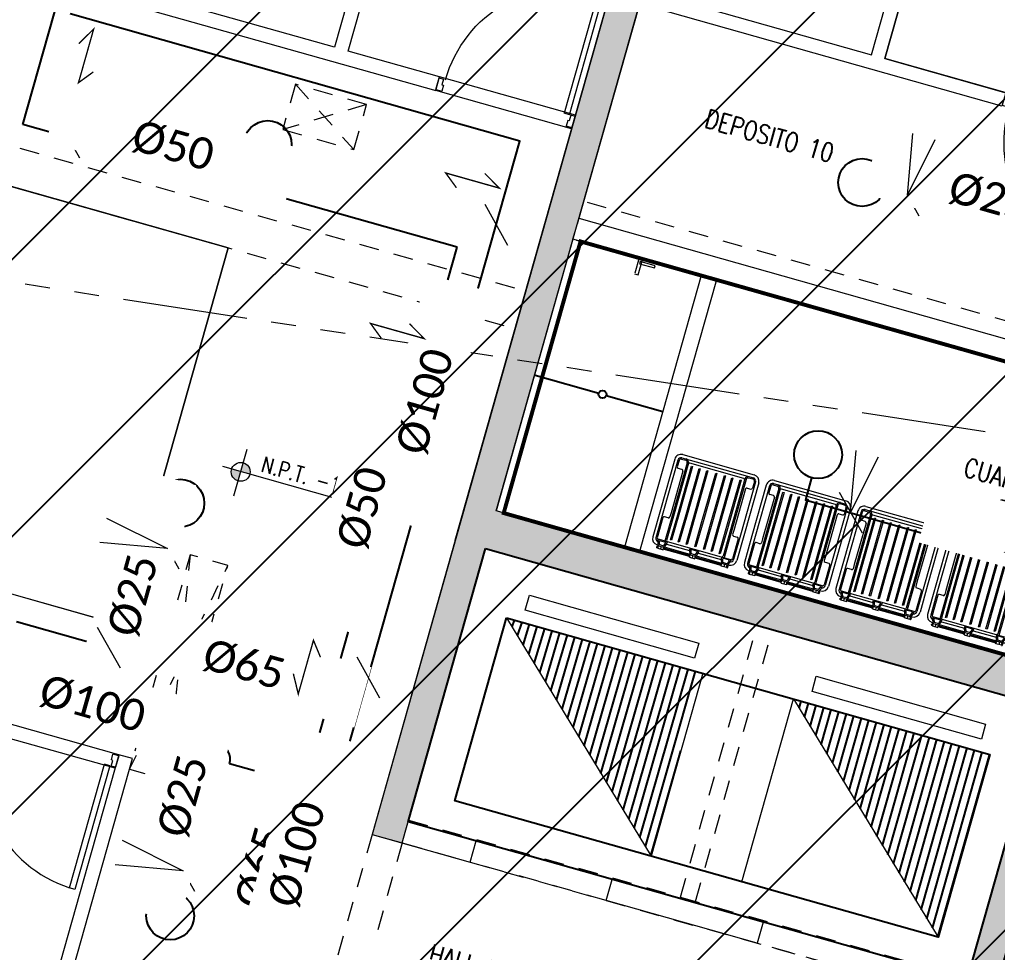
# Model space of a CAD drawing. Header units: inches. Extents: x 0 to 766, y -245 to 236.
# Drawn here: x 117.52 to 123.75, y -200.65 to -194.7 of the extents above; entities that cross this region are included whole.
import ezdxf
from ezdxf.enums import TextEntityAlignment as Align

# ---------------------------------------------------------------- set-up
doc = ezdxf.new("R2010")
doc.units = ezdxf.units.IN
doc.header["$MEASUREMENT"] = 0
for name, pattern in [('CONTINUA', [0]), ('HIDDEN2', [0.1875, 0.125, -0.0625]), ('PHANTOM2', [31.749999999999986, 15.875, -3.174999999999998, 3.174999999999998, -3.174999999999998, 3.174999999999998, -3.174999999999998])]:
    doc.linetypes.add(name, pattern=pattern)
for name, color, linetype, lineweight in [('00 SOS 911 - ACCES. ACI', 125, 'Continuous', 9), ('000 SOS 911 - ACCESORIOS ACI', 3, 'Continuous', 20), ('000 SOS 911 ROCIADORES', 5, 'Continuous', 25), ('000 SOS 911 SOPORTES ACI', 3, 'Continuous', 25), ('000 SOS 911 TEXTOS', 4, 'Continuous', 0), ('000 SOS 911 TUBERIA ACI', 1, 'Continuous', 25), ('A-PISOS', 251, 'Continuous', 5), ('A-PLACAS', 251, 'Continuous', 9), ('A-VIGAS', 251, 'HIDDEN2', 9), ('CIRCULACION PEATONAL', 251, 'Continuous', 5), ('DOBLE MURO 0.09', 251, 'Continuous', 5), ('HATCH', 251, 'Continuous', 9), ('LINEA', 251, 'Continuous', 9), ('MURO-BAJO', 251, 'Continuous', 9), ('MUROS', 251, 'Continuous', 9), ('NIVELES-NPT', 251, 'Continuous', 9), ('PROYECCIONES', 251, 'HIDDEN2', 9), ('PUERTAS', 251, 'Continuous', 9), ('Tabique 0.09', 251, 'Continuous', 5), ('TEXTO-AMBIENTE', 251, 'Continuous', 9), ('VEREDAS', 251, 'Continuous', 9)]:
    doc.layers.add(name, color=color, linetype=linetype, lineweight=lineweight)
doc.layers.add('relleno', color=7, linetype='Continuous')
doc.styles.add('P&R', font='calibril.ttf')
doc.styles.add('ROMANS', font='romans.shx', dxfattribs={"width": 0.8})

# ---------------------------------------------------------------- blocks, each defined once
blk = doc.blocks.new('ESTR_PISO-SS')
at = {"layer": 'HATCH'}
h = blk.add_hatch(color=251, dxfattribs=at)
h.dxf.hatch_style = 1
h.paths.add_polyline_path([(8.477717519485822, 18.60000034315223), (5.027717519485833, 18.60000034315223), (5.027717522279801, 17.15000034286012), (5.277717517064417, 17.15000034274371), (5.277717517064417, 18.35000034315223), (8.477717519485822, 18.35000034315223)])
h.paths.add_polyline_path([(4.027684768407624, 23.91999998807427), (8.477717520418054, 23.92000033332033), (8.477717520418054, 24.17000033344848), (5.277717517065327, 24.17000033332033), (5.2777175161456, 25.35000034018589), (5.027717520429775, 25.35000034006947), (5.027717520420111, 24.17000033332033), (4.027690514745075, 24.1700003406645)])
h.paths.add_polyline_path([(12.47771755633991, 20.57000033312488), (12.47771754356833, 22.52000033311748), (16.17771754356747, 22.52000033282934), (16.17771754354462, 20.57000033286411), (16.3777175435342, 20.57000033286118), (16.37771720862412, 22.51999948985289), (16.87771754489731, 22.51999948985286), (16.87771754489739, 22.77000033311751), (12.47771757546749, 22.77000033282576), (12.47771757546749, 29.3700003516239), (12.27771754271063, 29.3700003516239), (12.27771754353685, 20.57000033312488)])
h.paths.add_polyline_path([(15.77771756060181, 24.57000033306417), (19.07771753148933, 24.57000033306417), (19.07771753148933, 24.82000033501996), (15.77771756060181, 24.82000033501996)])
h.paths.add_polyline_path([(-2.28280811961028, 28.4768244237342), (-2.881997571310734, 28.44564749361516), (-2.869007183760942, 28.19598522207355), (-2.269817732060602, 28.22716215219259)])
h.paths.add_polyline_path([(-2.023000368614191, 23.48357899290244), (-2.622189820314645, 23.45240206278339), (-2.609199432764854, 23.20273979124178), (-2.010009981064513, 23.23391672136083)])
h.paths.add_polyline_path([(-2.542615870604266, 33.47006985456608), (-3.14180532230472, 33.43889292444703), (-3.128814934754928, 33.18923065290542), (-2.529625483054588, 33.22040758302447)])
h.paths.add_polyline_path([(4.027717527562544, 33.97000032596128), (9.127717525554033, 33.97000032596475), (9.127717525554033, 33.72000033401201), (5.377717527562538, 33.72000032596128), (5.377717505163673, 33.32000032878557), (5.127717527562538, 33.32000032596127), (5.127717527562538, 33.72000032596128), (4.027717527562544, 33.72000032596128)])
h.paths.add_polyline_path([(4.027717509733748, 29.26999984266803), (5.027717509733719, 29.26999984266803), (5.027717505163679, 29.8700003400541), (5.377717505163645, 29.8700003400541), (5.377717510173539, 29.27000033368012), (8.477717505163668, 29.27000033368012), (8.477717505163668, 29.02000033362651), (4.027717511637917, 29.02000030752987)])
h.paths.add_polyline_path([(5.67771752310037, 44.02000033611699), (6.527717525212921, 44.02000033607686), (6.527717525204565, 43.7200003360129), (5.677717519690333, 43.72000033603541)])
h.paths.add_polyline_path([(6.027714885760304, 41.32000033617845), (6.02771752339811, 40.27000033656552), (5.677717524888322, 40.2700003364782), (5.677717526604653, 41.32000033619164)])
h.paths.add_polyline_path([(3.177714885760309, 41.07000033620994), (3.177717523398115, 41.67000033582286), (2.927717524888322, 41.67000033591017), (2.927717526604653, 41.07000033619676)])
h.paths.add_polyline_path([(-3.18848496433705, 41.07177875305993), (-3.787674416037504, 41.04060182294089), (-3.774684028487712, 40.79093955139928), (-3.175494576787372, 40.82211648151832)])
h.paths.add_polyline_path([(17.72771753237831, 41.32000033364062), (17.7277175353544, 40.27000033995225), (17.3777175368445, 40.27000034003956), (17.37771753962102, 41.3200003336562)])
h.paths.add_polyline_path([(24.62771753237831, 44.79500033364064), (24.62771753535441, 44.19500033995226), (24.3777175368445, 44.19500034003957), (24.37771753962102, 44.79500033365622)])
h.paths.add_polyline_path([(24.62771753237831, 40.87000033364063), (24.62771753535441, 40.27000033995225), (24.3777175368445, 40.27000034003956), (24.37771753962102, 40.87000033365621)])
h.paths.add_polyline_path([(14.27771755520001, 33.72000033380073), (18.2777175467991, 33.72000033380073), (18.2777175467991, 33.97000032543838), (14.27771755520001, 33.97000032543838)])
h.paths.add_polyline_path([(15.77771755599994, 29.37000034418764), (19.07771754414847, 29.37000034418764), (19.07771754414847, 29.12000033543904), (15.77771755599994, 29.12000033543904)])
h.paths.add_polyline_path([(23.17771755520002, 28.59500033380073), (23.7777175467991, 28.59500033380073), (23.7777175467991, 28.84500032543838), (23.17771755520002, 28.84500032543838)])
h.paths.add_polyline_path([(23.17771755520002, 33.72000033380073), (23.7777175467991, 33.72000033380073), (23.7777175467991, 33.97000032543838), (23.17771755520002, 33.97000032543838)])
h.paths.add_polyline_path([(30.57768148341282, 28.72499156690523), (31.17768147501189, 28.72499156690523), (31.17768147501189, 28.97499155854288), (30.57768148341282, 28.97499155854288)])
h.paths.add_polyline_path([(36.62767423128022, 29.64999039973898), (36.62767423128042, 28.72499039973897), (36.87767422291807, 28.72499039973897), (36.87767422291788, 29.64999039973898)])
h.paths.add_polyline_path([(41.75267423128042, 29.99999039133806), (41.75267423128042, 29.39999039973898), (42.00267422291807, 29.39999039973898), (42.00267422291807, 29.99999039133806)])
h.paths.add_polyline_path([(46.87768228372141, 23.0999959105155), (46.87768228372141, 22.49999591891643), (47.12768227535906, 22.49999591891643), (47.12768227535906, 23.0999959105155)])
h.paths.add_polyline_path([(41.75267423128034, 22.7499915654177), (41.75267423128034, 22.14999157381862), (42.00267422291799, 22.14999157381862), (42.00267422291799, 22.7499915654177)])
h.paths.add_polyline_path([(28.07769881798987, 15.68999908012105), (27.82769896964618, 15.68999908012105), (27.82769883626321, 16.39999907742617), (28.07768013941813, 16.3999990776374)])
h.paths.add_polyline_path([(23.17771755520002, 20.57000033380072), (23.7777175467991, 20.57000033380072), (23.7777175467991, 20.82000032543837), (23.17771755520002, 20.82000032543837)])
h.paths.add_polyline_path([(23.17771755520002, 23.47000033380073), (23.7777175467991, 23.47000033380073), (23.7777175467991, 23.72000032543838), (23.17771755520002, 23.72000032543838)])
h.paths.add_polyline_path([(30.57768157509057, 20.14998893701011), (31.17768156668964, 20.14998893701011), (31.17768156668964, 20.39998892864776), (30.57768157509057, 20.39998892864776)])
h.paths.add_polyline_path([(36.62767423128034, 22.7499915654177), (36.62767423128034, 22.14999157381862), (36.87767422291799, 22.14999157381862), (36.87767422291799, 22.7499915654177)])
h.paths.add_polyline_path([(30.57768148341282, 25.19999156690523), (31.17768147501189, 25.19999156690523), (31.17768147501189, 25.44999155854288), (30.57768148341282, 25.44999155854288)])
h.paths.add_polyline_path([(18.97771755520003, 20.57000033380072), (19.57771754679911, 20.57000033380072), (19.57771754679911, 20.82000032543837), (18.97771755520003, 20.82000032543837)])
h.paths.add_polyline_path([(16.4277175440171, 12.8700003341375), (12.2777138658428, 12.8700003341375), (12.2777138658428, 13.12000033413747), (16.17771754221522, 13.12000033413747), (16.17771754221675, 18.52000033271415), (12.4777175434692, 18.52000033271415), (12.47771410775576, 15.11999983881464), (12.27771391624134, 15.12000008076643), (12.2777175435078, 18.77000033312487), (16.4277175440171, 18.77000032534173)])
h.paths.add_polyline_path([(5.027720783116251, 13.45000094061891), (8.47771751247393, 13.45009844847183), (8.477717518006642, 13.20000002453418), (5.027720783116308, 13.20000032995318)])
h.paths.add_polyline_path([(6.202717519602089, 46.51998253264085), (6.202717519602089, 46.76998253264085), (17.72771751960209, 46.76998253264085), (17.72771751960209, 46.51998253264085)])
h.paths.add_polyline_path([(11.55271752852153, 40.27000033347559), (11.80271752938276, 40.27000033347559), (11.80271752938276, 46.51498253264086), (11.55271752852153, 46.51498253264086)])
at = {"layer": 'A-PLACAS', "elevation": -3.949012905e-07}
blk.add_lwpolyline([(12.47771755633991, 20.57000033312488), (12.47771754356833, 22.52000033311748), (16.17771754356747, 22.52000033282934), (16.17771754354462, 20.57000033286411), (16.3777175435342, 20.57000033286118), (16.37771720862412, 22.51999948985289), (16.87771754489731, 22.51999948985286), (16.87771754489739, 22.77000033311751), (12.47771757546749, 22.77000033282576), (12.47771757546749, 29.3700003516239), (12.27771754271063, 29.3700003516239), (12.27771754353685, 20.57000033312488)], close=True, dxfattribs=at)
at = {"layer": 'A-VIGAS'}
for p, q in [((15.77771756060181, 24.82000033501996, -3.949012905e-07), (12.47771757546749, 24.82000033501996, -3.949012905e-07)), ((15.77771756060181, 24.57000033501996, -3.949012905e-07), (12.47771757546749, 24.57000033501996, -3.949012905e-07)), ((8.47771751541066, 24.17000033480124, 8.614132899999958e-09), (12.27772275967257, 24.17000390585804, 8.675981499999977e-09)), ((8.47771751541066, 23.92000033480124, 8.614132899999958e-09), (12.27772275967257, 23.92000390585804, 8.675981499999977e-09)), ((12.47771755635054, 20.72000033312489, -3.949012905e-07), (16.17771754355519, 20.72000033286412, -3.949012905e-07)), ((12.27771754353685, 20.57000033312488, -3.949012905e-07), (12.27771754401962, 18.77000032560542, -3.949012905e-07)), ((12.47771754353684, 20.57000033319196, -3.949012905e-07), (12.47771754401961, 18.7700003256725, -3.949012905e-07)), ((12.47771755633991, 20.57000033312488, -3.949012905e-07), (16.17771754354462, 20.57000033286411, -3.949012905e-07))]:
    blk.add_line(p, q, dxfattribs=at)
blk = doc.blocks.new('A$C25DC232D')
h = blk.add_hatch()
h.set_pattern_fill('_U', color=256, scale=0.05, angle=450.000000097007, style=0, pattern_type=0)
h.set_pattern_definition([(180.000000026724, (-227621.9710140753, -8189951.938656246), (2.33214e-11, -0.05), [])])
edge = h.paths.add_edge_path()
edge.add_line((1.212414991518015, 1.299999854527413), (4.573463229462504e-06, 3.557652235031128e-06))
edge.add_line((4.5719498303e-06, 3.557652235e-06), (1.212411018525016, -1.462176442000002e-07))
edge.add_line((1.212411020038416, -1.452863216e-07), (1.212414991518015, 1.299999855458735))
at = {"layer": 'LINEA'}
blk.add_line((1.212414991518015, 1.299999854527413, -0.0348527748477234), (4.574743798e-06, 3.5585835576e-06, -0.0348527748477234), dxfattribs=at)
at = {"layer": 'LINEA', "elevation": -0.0348527748477234}
for points in [[(4.574743798e-06, 3.5585835576e-06), (8.5462233983e-06, 1.300003553740679), (1.212414991518015, 1.299999854527413), (1.212411015381802, -1.471489668e-07)], [(1.290430109918816, 0.0780774522572756), (1.290433529269647, 1.199613741599022), (1.390743420895887, 1.19961343333125), (1.390739995957119, 0.0780771495774388)]]:
    blk.add_lwpolyline(points, close=True, dxfattribs=at)
blk = doc.blocks.new('A$C52C31F00')
at = {"linetype": 'ByBlock'}
for p, q in [((-0.2783749997629457, 0.5758872418625745), (-0.2783750000057807, 0.2401135828233691)), ((-0.257568621068458, 0.5758872418625745), (-0.2575686212712753, 0.2401135828233691)), ((-0.2492460696071248, 0.5758872418625745), (-0.2492460696071248, 0.5323861817848865)), ((-0.2367622423739704, 0.6174999999998363), (0.2367622420097177, 0.6174999999998363)), ((-0.2367622423739704, 0.5966936213059171), (0.2367622420097177, 0.5966936213059171)), ((-0.2367622423739704, 0.5883710691153965), (-0.2079761916902498, 0.5883710691153965)), ((-0.1954923644975679, 0.5758872418625745), (-0.1954923646599127, 0.2401135828233691)), ((-0.1871698129957622, 0.5758872418625745), (-0.187169813239052, 0.2401135828233691)), ((0.1788472611292491, 0.5767655016633741), (-0.1788472615339742, 0.5767655016633741)), ((-0.1637062581794453, 0.2401135828233691), (-0.1637062579770827, 0.5611520253356161)), ((-0.1637062579770827, 0.5611520253356161), (-0.1569485415957388, 0.5611520253356161)), ((-0.1569485415957388, 0.5611520253356161), (-0.1569485417981014, 0.2401135828233691)), ((-0.112561056379036, 0.5611520253356161), (-0.1058033399972373, 0.5611520253356161)), ((-0.1125610565813986, 0.2401135828233691), (-0.112561056379036, 0.5611520253356161)), ((-0.1058033399972373, 0.5611520253356161), (-0.1058033401591274, 0.2401135828233691)), ((-0.0609187578752426, 0.5611520253356161), (-0.0541610414534262, 0.5611520253356161)), ((-0.0609187580780599, 0.2401135828233691), (-0.0609187578752426, 0.5611520253356161)), ((-0.0541610414534262, 0.5611520253356161), (-0.0541610416557887, 0.2401135828233691)), ((-0.0026230161461172, 0.2401135828233691), (-0.0026230159432998, 0.5611520253356161)), ((-0.0026230159432998, 0.5611520253356161), (0.0041347004380441, 0.5611520253356161)), ((0.0041347004380441, 0.5611520253356161), (0.004134700276154001, 0.2401135828233691)), ((0.0546764608184276, 0.5611520253356161), (0.061434177240244, 0.5611520253356161)), ((0.0546764606156103, 0.2401135828233691), (0.0546764608184276, 0.5611520253356161)), ((0.061434177240244, 0.5611520253356161), (0.0614341770378815, 0.2401135828233691)), ((0.1050623357937184, 0.5611520253356161), (0.1118200522155348, 0.5611520253356161)), ((0.1050623355909011, 0.2401135828233691), (0.1050623357937184, 0.5611520253356161)), ((0.1118200522155348, 0.5611520253356161), (0.1118200520131722, 0.2401135828233691)), ((0.1584602256043581, 0.2401135828233691), (0.1584602258067207, 0.5611520253356161)), ((0.1584602258067207, 0.5611520253356161), (0.1652179429579519, 0.5611520253356161)), ((0.1652179429579519, 0.5611520253356161), (0.1652179427551346, 0.2401135828233691)), ((0.1871698133609243, 0.5758872418625745), (0.1871698131176345, 0.2401135828233691)), ((0.19549236486273, 0.5758872418625745), (0.1954923646194402, 0.2401135828233691)), ((0.2367622420097177, 0.5883710691153965), (0.2079761920549572, 0.5883710691153965)), ((0.2492460692424174, 0.5758872418625745), (0.2492460692424174, 0.5323861817848865)), ((0.2575686214336201, 0.5758872418625745), (0.2575686212308028, 0.2401135828233691)), ((0.278375000127653, 0.5758872418625745), (0.2783749998443454, 0.2401135828233691)), ((-0.2159558629505227, 0.524063630283024), (-0.2409235181453369, 0.524063630283024)), ((-0.2076333114887348, 0.5157410788013977), (-0.2076333117724971, 0.2401135828233691)), ((0.2076333118538969, 0.5157410788013977), (0.207633311529662, 0.2401135828233691)), ((0.2159558633156848, 0.524063630283024), (0.2409235177406117, 0.524063630283024)), ((-0.2783750000057807, 0.2401135828233691), (-0.2783750001271983, 0.0613664205565669)), ((-0.2575686212712753, 0.2401135828233691), (-0.2575686214331654, 0.0613664205565669)), ((-0.2492460699713774, 0.1964736732250571), (-0.2492460699713774, 0.0634660571134873)), ((-0.2159558633152301, 0.2047962247066835), (-0.2409235185095895, 0.2047962247066835)), ((-0.2076333118129696, 0.2401135828233691), (-0.2076333118534421, 0.2131187761477804)), ((-0.1954923647003852, 0.2401135828233691), (-0.1954923648622753, 0.05514350563186099)), ((-0.187169813239052, 0.2401135828233691), (-0.1871698134009421, 0.0634660571134873)), ((-0.1637062583417901, 0.0739793930193287), (-0.1637062581794453, 0.2401135828233691)), ((-0.1569485417981014, 0.2401135828233691), (-0.1569485420009187, 0.0739793930193287)), ((-0.1125610567432886, 0.0739793930193287), (-0.1125610565813986, 0.2401135828233691)), ((-0.1058033401995999, 0.2401135828233691), (-0.1058033403619447, 0.0739793930193287)), ((-0.06091875823995, 0.0739793930193287), (-0.0609187580780599, 0.2401135828233691)), ((-0.0541610416962612, 0.2401135828233691), (-0.0541610418586061, 0.0739793930193287)), ((-0.0026230163080072, 0.0739793930193287), (-0.0026230161056446, 0.2401135828233691)), ((0.0041347002356815, 0.2401135828233691), (0.0041347000733367, 0.0739793930193287)), ((0.0546764604537202, 0.0739793930193287), (0.0546764606156103, 0.2401135828233691)), ((0.06143417699740901, 0.2401135828233691), (0.0614341768350641, 0.0739793930193287)), ((0.105062335429011, 0.0739793930193287), (0.1050623355909011, 0.2401135828233691)), ((0.1118200519726997, 0.2401135828233691), (0.1118200518103549, 0.0739793930193287)), ((0.1584602254420133, 0.0739793930193287), (0.1584602256043581, 0.2401135828233691)), ((0.1652179427551346, 0.2401135828233691), (0.1652179425932445, 0.0739793930193287)), ((0.1871698131176345, 0.2401135828233691), (0.1871698129962169, 0.0634660571134873)), ((0.1954923646599127, 0.2401135828233691), (0.1954923644980226, 0.05514350563186099)), ((0.207633311529662, 0.2401135828233691), (0.2076333114891895, 0.2131187761477804)), ((0.2159558629509775, 0.2047962247066835), (0.2409235173759043, 0.2047962247066835)), ((0.2492460688376923, 0.1964736732250571), (0.2492460688376923, 0.0634660571134873)), ((0.2575686212308028, 0.2401135828233691), (0.2575686210689128, 0.0613664205565669)), ((0.2783749998848179, 0.2401135828233691), (0.2783749997629457, 0.0613664205565669)), ((-0.1569485420009187, 0.0739793930193287), (-0.1637062583417901, 0.0739793930193287)), ((-0.1058033403619447, 0.0739793930193287), (-0.1125610567432886, 0.0739793930193287)), ((-0.0541610418586061, 0.0739793930193287), (-0.06091875823995, 0.0739793930193287)), ((0.0041347000733367, 0.0739793930193287), (-0.0026230163080072, 0.0739793930193287)), ((0.0614341768350641, 0.0739793930193287), (0.0546764604537202, 0.0739793930193287)), ((0.1118200518103549, 0.0739793930193287), (0.105062335429011, 0.0739793930193287)), ((0.1652179425932445, 0.0739793930193287), (0.1584602254420133, 0.0739793930193287)), ((0.2409235173759043, 0.05514350563186099), (-0.2409235185095895, 0.05514350563186099)), ((-0.2367622427791503, 0.019753662439598), (-0.2304041850798058, 0.019753662439598)), ((-0.2352072345897795, 0.0040540809131358), (-0.2352072345897795, 0.0107520321129755)), ((-0.2352072345897795, 0.0107520321129755), (-0.2331097232308821, 0.0107520321129755)), ((-0.2352072345897795, 0.0040540809131358), (-0.2331097232308821, 0.0040540809131358)), ((-0.2331097232308821, 4.93917652875e-05), (-0.2331097232308821, 0.0147567220101905)), ((-0.2331097232308821, 0.0147567220101905), (-0.2294162293410409, 0.0147567220101905)), ((-0.2294162293410409, 4.93917652875e-05), (-0.2331097232308821, 4.93917652875e-05)), ((-0.2322199413233648, 0.0507763447841967), (-0.1880202620232012, 0.0507763447841967)), ((-0.2294162293410409, 0.0147567220101905), (-0.2294162293410409, 4.93917652875e-05)), ((-0.2294162293410409, 0.0107520321129755), (-0.2281078844252988, 0.0107520321129755)), ((-0.2294162293410409, 0.0040540809131358), (-0.2281078844252988, 0.0040540809131358)), ((-0.2281078844252988, 0), (-0.2281078844252988, 0.0163411395755588)), ((-0.2281078844252988, 0.0163411395755588), (-0.1921323189208124, 0.0163411395755588)), ((-0.2281078844252988, 0), (-0.1921323189208124, 0)), ((-0.2236575615725087, 0.0246636910571851), (-0.1965826418136203, 0.0246636910571851)), ((-0.210345703015264, 0.0163411395755588), (-0.210345703015264, 0)), ((-0.1921323189208124, 0), (-0.1921323189208124, 0.0163411395755588)), ((-0.0179877823670722, 0.0107520321129755), (-0.1921323189208124, 0.0107520321129755)), ((-0.0179877823670722, 0.0040540809131358), (-0.1921323189208124, 0.0040540809131358)), ((-0.1898360182663055, 0.019753662439598), (-0.0202840837914664, 0.019753662439598)), ((-0.181199592268058, 0.0405600411132241), (-0.0289205097897138, 0.0405600411132241)), ((-0.0266421407618509, 0.019753662439598), (-0.0202840837914664, 0.019753662439598)), ((-0.0220998400754979, 0.0507763447841967), (0.0220998399945529, 0.0507763447841967)), ((-0.0179877823670722, 0), (-0.0179877823670722, 0.0163411395755588)), ((-0.0179877823670722, 0.0163411395755588), (0.017987782367527, 0.0163411395755588)), ((-0.0179877823670722, 0), (0.017987782367527, 0)), ((-0.0135374603246419, 0.0246636910571851), (0.0135374595151916, 0.0246636910571851)), ((0.0001560163595968, 0.0163411395755588), (0.0001560163595968, 0)), ((0.017987782367527, 0), (0.017987782367527, 0.0163411395755588)), ((0.1921323185565598, 0.0107520321129755), (0.017987782367527, 0.0107520321129755)), ((0.1921323185565598, 0.0040540809131358), (0.017987782367527, 0.0040540809131358)), ((0.0202840837509939, 0.019753662439598), (0.1898360179020528, 0.019753662439598)), ((0.0289205090202813, 0.0405600411132241), (0.1811995919038054, 0.0405600411132241)), ((0.2322199409591121, 0.0507763447841967), (0.1880202616589486, 0.0507763447841967)), ((0.2281078840605915, 0.0163411395755588), (0.1921323185565598, 0.0163411395755588)), ((0.1921323185565598, 0), (0.1921323185565598, 0.0163411395755588)), ((0.2281078840605915, 0), (0.1921323185565598, 0)), ((0.2236575612082561, 0.0246636910571851), (0.1965826414088951, 0.0246636910571851)), ((0.2103457018815789, 0.0163411395755588), (0.2103457018815789, 0)), ((0.2281078840605915, 0), (0.2281078840605915, 0.0163411395755588)), ((0.2294162289767883, 0.0107520321129755), (0.2281078840605915, 0.0107520321129755)), ((0.2294162289767883, 0.0040540809131358), (0.2281078840605915, 0.0040540809131358)), ((0.2294162289767883, 0.0147567220101905), (0.2294162289767883, 4.93917652875e-05)), ((0.2331097228666294, 0.0147567220101905), (0.2294162289767883, 0.0147567220101905)), ((0.2294162289767883, 4.93917652875e-05), (0.2331097228666294, 4.93917652875e-05)), ((0.2304041846750806, 0.019753662439598), (0.2367622416450104, 0.019753662439598)), ((0.2367622416450104, 0.019753662439598), (0.2304041846750806, 0.019753662439598)), ((0.2331097228666294, 4.93917652875e-05), (0.2331097228666294, 0.0147567220101905)), ((0.2352072342255269, 0.0107520321129755), (0.2331097228666294, 0.0107520321129755)), ((0.2352072342255269, 0.0040540809131358), (0.2331097228666294, 0.0040540809131358)), ((0.2352072342255269, 0.0040540809131358), (0.2352072342255269, 0.0107520321129755))]:
    blk.add_line(p, q, dxfattribs=at)
for centre, radius, start, end in [((-0.2367622424144429, 0.5758872418828676), 0.0416127576479852, 90, 180), ((-0.2367622424144429, 0.5758872418828676), 0.0208063788239926, 90, 180), ((-0.2367622424144429, 0.5758872418828676), 0.0124838272943956, 90, 180), ((-0.2079761916902498, 0.5758872418828676), 0.0208063788239926, 0, 90), ((-0.2079761916902498, 0.5758872418828676), 0.0124838272943956, 0, 90), ((-0.1788472615339742, 0.5684429501817477), 0.008322551529597, 90, 180), ((0.1788472611292491, 0.5684429501817477), 0.008322551529597, 0, 90), ((0.1788472611292491, 0.5684429501817477), 0.008322551529597, 0, 90), ((0.2079761920549572, 0.5758872418828676), 0.0208063788239926, 90, 180), ((0.2079761920549572, 0.5758872418828676), 0.0124838272943956, 90, 180), ((0.2367622420097177, 0.5758872418828676), 0.0416127576479852, 0, 90), ((0.2367622420097177, 0.5758872418828676), 0.0208063788239926, 0, 90), ((0.2367622420097177, 0.5758872418828676), 0.0124838272943956, 0, 90), ((-0.2409235181453369, 0.5323861817848865), 0.008322551529597, 180, 270), ((-0.2159558629505227, 0.5157410788013977), 0.008322551529597, 0, 90), ((0.2159558633156848, 0.5157410788013977), 0.008322551529597, 90, 180), ((0.2409235177406117, 0.5323861817848865), 0.008322551529597, 270, 0), ((-0.2409235185095895, 0.1964736732250571), 0.008322551529597, 90, 180), ((-0.2159558633557026, 0.2131187761477804), 0.008322551529597, 270, 0), ((0.2159558629509775, 0.2131187761477804), 0.008322551529597, 180, 270), ((0.2409235173759043, 0.1964736732250571), 0.008322551529597, 0, 90), ((-0.2409235185095895, 0.0634660571337236), 0.008322551529597, 180, 270), ((-0.1788472618986816, 0.0634660571337236), 0.008322551529597, 180, 270), ((0.1788472607645417, 0.0634660571337236), 0.008322551529597, 270, 0), ((0.2409235173759043, 0.0634660571337236), 0.008322551529597, 270, 0), ((-0.2367622427791503, 0.0613664205565669), 0.0416127576479852, 180, 270), ((-0.2367622427791503, 0.0613664205565669), 0.0208063788239926, 180, 263.632216120788), ((-0.173486370405044, 0.0555750379068627), 0.0672518296981779, 180.3676507584285, 215.6891790610415), ((-0.173486370405044, 0.0555750379068627), 0.0589292781685809, 184.6708474919639, 211.6379482476029), ((-0.246753832941522, 0.0555750379068627), 0.0589292781685809, 328.3620517534993, 355.329152508036), ((-0.246753832941522, 0.0555750379068627), 0.0672518296981779, 324.3108209389585, 359.6323492415715), ((0.0366337308832954, 0.0555750379068627), 0.0672518296981779, 180.3676507584285, 215.6891790610415), ((0.0366337308832954, 0.0555750379068627), 0.0589292781685809, 184.6708474919639, 211.6379482476029), ((-0.0366337316936551, 0.0555750379068627), 0.0589292781685809, 328.3620517534993, 355.329152508036), ((-0.0366337316936551, 0.0555750379068627), 0.0672518296981779, 324.3108209389585, 359.6323492415715), ((0.2467538325768146, 0.0555750379068627), 0.0672518296981779, 180.3676507584285, 215.6891790610415), ((0.2467538325768146, 0.0555750379068627), 0.0589292781685809, 184.6708474919639, 211.6379482465008), ((0.1734863700003189, 0.0555750379068627), 0.0589292781685809, 328.3620517523972, 355.329152508036), ((0.1734863700003189, 0.0555750379068627), 0.0672518296981779, 324.3108209389585, 359.6323492415715), ((0.2367622416450104, 0.0613664205565669), 0.0416127576479852, 270, 0), ((0.2367622416450104, 0.0613664205565669), 0.0208063788239926, 276.367783879212, 0)]:
    blk.add_arc(centre, radius, start, end, dxfattribs=at)
blk = doc.blocks.new('P-90 MARCO 3.5x1.5')
at = {"layer": 'PUERTAS'}
for p, q in [((0.0380000513978303, 0.0761999115347862), (0.0380000497680158, 0.8961999155580997)), ((0.0380000497680158, 0.8961999155580997), (0.0730000496841967, 0.8961999118328094)), ((0.0730000496841967, 0.8961999118328094), (0.0730000514304266, 0.0761999115347862)), ((0.0380000513978303, 0.0761999115347862), (0.0730000514304266, 0.0761999115347862))]:
    blk.add_line(p, q, dxfattribs=at)
at = {"layer": 'PUERTAS', "linetype": 'Continuous'}
for p, q in [((5.14555722e-08, -8.94069672e-08), (5.14555722e-08, 0.0761999115347862)), ((5.14555722e-08, 0.0761999115347862), (0.028000051388517, 0.0761999115347862)), ((0.028000051388517, 0.0761999115347862), (0.028000051388517, 0.0381999127566815)), ((0.9000000514788553, 0.0761999115347862), (0.8720000515459105, 0.0761999115347862)), ((0.8720000515459105, 0.0761999115347862), (0.8720000515459105, 0.0381999127566815)), ((0.9000000514788553, -8.94069672e-08), (0.9000000514788553, 0.0761999115347862)), ((0.028000051388517, 0.0381999127566815), (0.0380000513978303, 0.0381999127566815)), ((0.0380000513978303, 0.0381999127566815), (0.0380000513978303, -8.94069672e-08)), ((0.8620000515365973, 0.0381999127566815), (0.8620000515365973, -8.94069672e-08)), ((0.8720000515459105, 0.0381999127566815), (0.8620000515365973, 0.0381999127566815)), ((5.14555722e-08, -8.94069672e-08), (0.0380000513978303, -8.94069672e-08)), ((0.9000000514788553, -8.94069672e-08), (0.8620000515365973, -8.94069672e-08))]:
    blk.add_line(p, q, dxfattribs=at)
at = {"layer": 'PUERTAS', "color": 7, "linetype": 'Continuous'}
blk.add_arc((0.0380000513978303, 0.0761999115347862), 0.8200000040233135, 0, 87.55370538902417, dxfattribs=at)
blk = doc.blocks.new('NPT')
at = {"layer": 'NIVELES-NPT'}
h = blk.add_hatch(color=256, dxfattribs=at)
h.paths.add_polyline_path([(0, -0.0613262704653153), (0, 0), (-0.0602854464600569, 0, 0.0042792132716365), (-0.0602942788464134, -0.0010319916191293, 0.4142135623729712)])
h.paths.add_polyline_path([(0, 0), (0.0602854464600569, 0, 0.4092090227639318), (0, 0.0592622872270567)])
blk.add_line((0.9320041173916704, 0), (-0.1193010463946393, 0), dxfattribs=at)
blk.add_lwpolyline([(0, -0.1597670624796592), (0, 0.149364873615923)], dxfattribs=at)
at = {"layer": 'NIVELES-NPT', "linetype": 'Continuous'}
blk.add_circle((0, -0.0010319916191293), 0.0602942788463125, dxfattribs=at)
at = {"layer": 'NIVELES-NPT', "style": 'ROMANS', "width": 0.8}
blk.add_attdef('N.P.T.±0.00', (0.1175420202139321, 0.0358007524059758), '', height=0.1, dxfattribs=at)
blk = doc.blocks.new('UPR1')
at = {"layer": '000 SOS 911 ROCIADORES'}
blk.add_circle((0, 0), 6, dxfattribs=at)
blk = doc.blocks.new('000 SOS911 - COLGADORES')
at = {"layer": '000 SOS 911 - ACCESORIOS ACI'}
blk.add_lwpolyline([(2289.820134768947, 2442.903941979981), (2290.030596254191, 2442.69308939925)], dxfattribs=at)
blk = doc.blocks.new('Soporte Longitudinal')
at = {"layer": '000 SOS 911 SOPORTES ACI', "const_width": 0.02}
blk.add_lwpolyline([(-0.1404625943177962, -0.1488582816818962), (-0.4048579904192593, 0), (0.4048579904192593, 0), (0.1965373173043189, 0.1643287883271114)], dxfattribs=at)

msp = doc.modelspace()

# ---------------------------------------------------------------- linework, layer by layer
for p, q in [((120.8073147506779, -196.9698434642657, -3.706276007363635e-07), (121.2118824167039, -197.0842178205685, -3.706276007363635e-07)), ((121.2599966412138, -197.0978200777913, -3.706276007363635e-07), (121.6208533249121, -197.199837006927, -3.706276007363635e-07))]:
    msp.add_line(p, q)
msp.add_circle((121.2359395289728, -197.0910189491838, -3.706276007363635e-07), 0.025)
at = {"layer": '000 SOS 911 - ACCESORIOS ACI'}
for q in [(122.8524755923843, -197.4493812375621, -5.259191856383545e-07), (122.9944356679787, -197.4895144306724, -5.259191856383545e-07)]:
    msp.add_line((122.8174014098969, -197.8445853191243, -5.259191856383545e-07), q, dxfattribs=at)
at = {"layer": '000 SOS 911 TUBERIA ACI'}
for p, q in [((117.540456144352, -195.370798173039, -3.358533121356425e-06), (118.1797169630706, -193.1095897538532, -2.128144131990992e-06)), ((119.0606988145558, -195.6448144561368, -1.428367894660676e-06), (119.019921146975, -195.789054182002, -1.620093598085914e-06)), ((125.0798342617969, -196.3593189792511, -1.60534674829604e-06), (123.0372874196687, -195.7818768267724, -1.668961909574365e-06)), ((122.5284950881738, -197.7645088611455, -9.431686548138139e-07), (127.6979514096605, -199.2292896640779, -1.868051846427196e-06)), ((118.5041298249566, -197.931981255365, -1.555968977669112e-07), (118.2707786375197, -198.75739018017, -1.834455208345529e-06)), ((117.5008183770003, -198.5397148732674, -2.147631458777377e-06), (118.8997018596125, -198.9351929358221, -1.578644841664029e-06)), ((118.8997018596125, -198.9351929358221, -1.578644841664052e-06), (118.5221670168667, -200.2706077328995, -1.464298803261173e-06)), ((118.8997018596125, -198.9351929358221, -1.578644841664029e-06), (119.4775583734232, -199.098558631397, -1.343605521436645e-06))]:
    msp.add_line(p, q, dxfattribs=at)
for points, elevation in [([(119.2375244125533, -200.6827838056795), (120.7095720910735, -195.4758220982725), (117.8437326331688, -194.665627486121)], -7.881948515363635e-07), ([(120.3100671899532, -196.1537882811247), (117.540456144352, -195.370798173039)], -3.428552816363635e-07), ([(117.5487581914182, -205.9211573535206), (120.3100671899532, -196.1537882811247)], -8.081177989656018e-07), ([(122.5686056787527, -197.6226287357575), (122.5289010870049, -197.763072752521)], -7.345439202260843e-07), ([(117.460455003184, -199.0500749626075), (118.6668637741587, -199.3912072857425)], -3.515312631363635e-07), ([(118.8593176733864, -199.4456268552386), (119.2447116578979, -199.5546034707938)], -3.515312631363635e-07), ([(119.4371655732011, -199.6090230448346), (119.533392347637, -199.6362327795746)], -3.515312631363635e-07)]:
    msp.add_lwpolyline(points, dxfattribs=dict(at, elevation=elevation))
at = {"layer": '000 SOS 911 TUBERIA ACI', "color": 4}
for centre, start, end in [((118.763079230449, -199.4184577164402, -5.865705833637474e-07), 344.2350612125022, 164.1866575813325), ((119.3409357440063, -199.5818234129113, -3.515312631363635e-07), 344.2169060356068, 164.2048127587538)]:
    msp.add_arc(centre, 0.1, start, end, dxfattribs=at)
at = {"layer": 'CIRCULACION PEATONAL', "color": 251, "linetype": 'CONTINUA', "ltscale": 0.25, "elevation": -3.706276007363635e-07}
msp.add_lwpolyline([(114.0386669769721, -194.7964971409228), (118.8500894264507, -196.156722862779), (118.1699765432506, -198.5624341662997), (113.3585540937719, -197.2022084444434)], close=True, dxfattribs=at)
at = {"layer": 'DOBLE MURO 0.09', "color": 251}
for p, q in [((121.0858381555411, -195.967822505788, -3.706276007363635e-07), (124.261375900418, -196.8655714289117, -3.706276007363635e-07)), ((124.3099003855757, -197.0247767905782, -3.706276007363635e-07), (121.0477521869322, -196.1025424295495, -3.706276007363635e-07))]:
    msp.add_line(p, q, dxfattribs=at)
for points, elevation in [([(126.8411341523505, -199.8707233435559), (127.8476989512406, -196.310278638067), (123.03627650193, -194.9500529162583), (123.8252076344234, -192.1594279557264)], -3.706276007363635e-07), ([(120.2976056727417, -198.0208059681061), (119.7671145646134, -199.8972716060399), (120.3925995242713, -200.074100961536), (120.4306858428706, -199.9393811386552), (119.997657834436, -199.8169608270858), (120.4900595370305, -198.0752258916269), (124.0505121495036, -199.0817929257605), (123.558110438039, -200.8235278529049), (123.1250824157336, -200.7011075432211), (123.0869960971343, -200.8358273661021), (123.7124810139707, -201.0126567094921)], -7.846252288363635e-07)]:
    msp.add_lwpolyline(points, dxfattribs=dict(at, elevation=elevation))
at = {"layer": 'DOBLE MURO 0.09', "color": 251, "elevation": -8.072656877363635e-07}
msp.add_lwpolyline([(122.2590263748632, -200.4562669132971), (122.220940056264, -200.5909867361779), (121.2586555651416, -200.31894159146), (121.2967418837408, -200.1842217685791)], close=True, dxfattribs=at)
at = {"layer": 'MURO-BAJO', "color": 251}
for p, q in [((121.0633980949719, -195.3120269818277, -3.706276007363635e-07), (120.1973426018995, -195.0671819231532, -3.706276007363635e-07)), ((121.0389141708622, -195.3986320946558, -3.706276007363635e-07), (120.172858206278, -195.1537869026813, -3.706276007363635e-07)), ((121.8656939800987, -196.3337808615056, -3.706276007363635e-07), (121.3760126694441, -198.0658931532367, -3.706276007363635e-07)), ((121.9619224270637, -196.3609853831129, -3.706276007363635e-07), (121.4722411186892, -198.0930976667781, -3.706276007363635e-07)), ((118.1544228498843, -199.3894126210662, -3.706276007363635e-07), (117.2883735654127, -199.1445480922496, -3.706276007363635e-07)), ((118.1299452859434, -199.4759952366622, -3.706276007363635e-07), (117.2638895774558, -199.2311534309194, -3.706276007363635e-07)), ((121.2967418837408, -200.1842217685791, -8.072656877361398e-07), (120.4306858428706, -199.9393811386552, -8.072656877361398e-07)), ((123.1250824157336, -200.7011075432211, -8.072656877363025e-07), (122.2590263748632, -200.4562669132971, -7.846252288363635e-07))]:
    msp.add_line(p, q, dxfattribs=at)
at = {"layer": 'MUROS'}
for p, q in [((120.2976056727417, -198.0208059681061, -3.706276007363635e-07), (121.6552119759929, -193.2186489877905, -3.706276007363635e-07)), ((121.4694220713993, -194.6110017055575, -3.706276007363635e-07), (121.0749566824417, -196.0063139794709, -3.706276007363635e-07)), ((124.7921225763164, -199.0316534095385, -3.706276007363635e-07), (120.5580708503631, -197.8346547826698, -3.706276007363635e-07))]:
    msp.add_line(p, q, dxfattribs=at)
at = {"layer": 'MUROS', "elevation": -3.706276007363635e-07}
msp.add_lwpolyline([(121.0477521106704, -196.1025426993048), (120.5580708503631, -197.8346547826698)], dxfattribs=at)
at = {"layer": 'PROYECCIONES', "linetype": 'PHANTOM2', "ltscale": 0.05}
msp.add_line((94.64800203078782, -192.8646427342556, -4.062176257538722e-06), (127.422887210185, -197.9048431583587, -1.88679895051916e-06), dxfattribs=at)
at = {"layer": 'PROYECCIONES'}
for p, q in [((119.279912849014, -195.1143400558469, -3.706276007363635e-07), (119.6505730159925, -195.5308866204766, -3.706276007363635e-07)), ((119.7321865592503, -195.2422012736972, -3.706276007363635e-07), (119.1982993057561, -195.4030254026263, -3.706276007363635e-07)), ((121.7324903585786, -200.2970192329365, -7.846252288363635e-07), (122.2221716183791, -198.564907151364, -7.846252288363635e-07)), ((121.8287188072063, -200.3242237472714, -7.846252288363635e-07), (122.3184000670068, -198.5921116656988, -7.846252288363635e-07)), ((121.2586555651416, -200.31894159146, -7.846252288363635e-07), (120.3925995242713, -200.074100961536, -7.846252288363635e-07)), ((123.0869960971343, -200.8358273661021, -7.846252288363635e-07), (122.220940056264, -200.5909867361779, -7.846252288363635e-07))]:
    msp.add_line(p, q, dxfattribs=at)
at = {"layer": 'PROYECCIONES', "ltscale": 0.5}
for p, q in [((118.6083226132679, -198.1148010877626, -3.706276007363635e-07), (118.4625896256271, -199.5492563537414, -3.706276007363635e-07)), ((118.2220185067744, -199.4812450686723, -3.706276007363635e-07), (118.8488937321206, -198.1828123728316, -3.706276007363635e-07))]:
    msp.add_line(p, q, dxfattribs=at)
at = {"layer": 'PROYECCIONES', "color": 251, "ltscale": 2, "const_width": 0.025, "elevation": -1.170270874619421e-06}
msp.add_lwpolyline([(129.9801114214959, -188.8593676393908), (127.422887067196, -197.9048418858939), (121.0958668650495, -196.1161451740735), (120.6061856225206, -197.848257204395), (124.792134670197, -199.0316568237315), (124.7240992135438, -199.2722211207377), (124.2429690475302, -199.1362019643265), (123.2227996606872, -202.7447690540159), (123.2709202589455, -202.7583486958998), (121.6658471337092, -208.4358513311973), (117.6723873352264, -207.3068679355352), (117.762162265805, -206.989314054405), (106.3831200145543, -203.7723722955421), (109.3674603959364, -193.2160932330694), (112.0378073797828, -193.9710206475146), (114.7038446530065, -184.5406508335763)], close=True, dxfattribs=at)
at = {"layer": 'PROYECCIONES', "elevation": -3.706276007363635e-07}
msp.add_lwpolyline([(119.6505730159925, -195.5308866204766), (119.7321865592503, -195.2422012736972), (119.279912849014, -195.1143400558469), (119.1982993057561, -195.4030254026263)], close=True, dxfattribs=at)
at = {"layer": 'PROYECCIONES', "ltscale": 0.2, "elevation": -3.706276007363635e-07}
for points in [[(121.468751311251, -196.2215623754035), (121.4402663206468, -196.3223201548397), (121.4643234215452, -196.3291212802406), (121.4928084121495, -196.2283635008044)], [(121.4713380310289, -196.2583608038592), (121.5675664800208, -196.285565318297), (121.5716471573484, -196.2711310503755), (121.4754187083566, -196.2439265359378)]]:
    msp.add_lwpolyline(points, close=True, dxfattribs=at)
at = {"layer": 'PROYECCIONES', "ltscale": 0.5, "elevation": -3.706276007363635e-07}
msp.add_lwpolyline([(118.2220185067744, -199.4812450686723), (118.4625896256271, -199.5492563537414), (118.8488937321206, -198.1828123728316), (118.6083226132679, -198.1148010877626)], close=True, dxfattribs=at)
at = {"layer": 'Tabique 0.09', "lineweight": 0}
msp.add_line((121.0477521869322, -196.1025424295495, -3.706276007363635e-07), (121.0722358983737, -196.0159367301019, -3.706276007363635e-07), dxfattribs=at)
at = {"layer": 'Tabique 0.09', "lineweight": 0, "elevation": -3.706276007363635e-07}
for points in [[(123.8252028084558, -192.1594250777111), (123.0362817721797, -194.9500454886624), (123.0362817721797, -194.9500454886624), (123.8061081350076, -195.1676812566866), (123.7816243676887, -195.2542869442086), (123.7816250395286, -195.2542871341428), (121.47214252253, -194.6013788608028), (121.496626585482, -194.5147732568586), (122.9496761680955, -194.9255614256707), (123.738605407198, -192.1349430307918), (123.738605407198, -192.1349430307918), (123.1516120074631, -191.9689950007147), (123.176095408597, -191.8823915576119), (123.1760954557594, -191.8823915709451), (123.849686480051, -192.0728208768049), (124.342091806707, -190.3310731618138), (124.4286974107912, -190.3555572248055), (123.9362920804717, -192.0973049348896), (125.4855780565524, -192.5352998679745), (125.4610981321341, -192.6218930875305)], [(121.6552119759929, -193.2186489877905), (121.6796960389449, -193.1320433838461), (118.6869912971359, -192.2859829910053), (118.6869912971359, -192.2859829910053), (119.1412025767754, -190.6793361583889), (119.1412025755086, -190.6793361628698), (119.0545969726352, -190.6548520953815), (119.0545969729445, -190.6548520945011), (118.2289295788017, -193.5754222412746), (118.2289294928228, -193.5754222169677), (118.315535096907, -193.5999062799593), (118.6625072341839, -192.3725885949495), (120.1203695812505, -192.7847373688782), (119.528556900151, -194.8781111185251), (119.528556900151, -194.8781111185251), (117.984084705142, -194.4414770818339), (117.9596048857948, -194.5280838864453), (120.1728585389475, -195.1537875270973), (120.1973426019275, -195.0671819231611), (120.1973426018995, -195.0671819231532), (119.6151625058036, -194.9025951819601), (119.6151625058036, -194.9025951819601), (120.2069751853628, -192.8092214318777)], [(115.5745045219755, -200.759200735796), (115.5500204587702, -200.8458063406364), (117.5804130059547, -201.4198137567685), (117.0580863288005, -203.2673999772321), (117.0580863285764, -203.2673999771688), (116.2305217875109, -203.0334411870036), (116.2060377239427, -203.1200467907736), (117.1202078697366, -203.3784896441125), (118.2410284539965, -199.4138966840657), (118.1544228498843, -199.3894126210662), (117.6048970691601, -201.3332081519282), (117.6048970691601, -201.3332081519282), (115.9112763669938, -200.8544086978489), (116.4362953599548, -198.9971988956283), (117.2638907975807, -199.2311537903753), (117.2883736404077, -199.1445478269752), (115.5466485089571, -198.652156448407), (115.522164000343, -198.7387619263591), (116.3497173320811, -198.9727175475622), (115.8246707629096, -200.8299246348573)]]:
    msp.add_lwpolyline(points, close=True, dxfattribs=at)
msp.add_lwpolyline([(116.2060377239427, -203.1200467907736), (117.1202078697366, -203.3784896441125), (118.2410284539965, -199.4138966840657), (118.1544228498843, -199.3894126210662)], dxfattribs=at)
at = {"layer": 'VEREDAS', "color": 251}
for p, q in [((118.8500894153028, -196.1567229022117, -3.706276007363635e-07), (117.0217847542977, -195.6398470256467, -3.706276007363635e-07)), ((118.1699846330007, -198.5624364107493, -3.706276007363635e-07), (118.8500894153028, -196.1567229022117, -3.706276007363635e-07)), ((112.4444153962978, -196.9437744391995, -3.706276007363635e-07), (118.1699846330007, -198.5624364107493, -3.706276007363635e-07))]:
    msp.add_line(p, q, dxfattribs=at)

# ---------------------------------------------------------------- block references
at = {"rotation": 344.2139988296181}
msp.add_blockref('NPT', (118.9304618404636, -197.5845342374826, -3.706276007363635e-07), dxfattribs=at).add_auto_attribs({'N.P.T.±0.00': 'N.P.T. -1.45'})
at = {"rotation": 74.21417386732604}
for p in [(121.5463304419509, -200.0365564190469, -7.846252288363635e-07), (123.3746709739435, -200.553442193689, -7.846252288363635e-07)]:
    msp.add_blockref('A$C25DC232D', p, dxfattribs=at)
at = {"layer": '00 SOS 911 - ACCES. ACI', "rotation": 344.2139988296181}
for p in [(-2750.282038802404, -1923.156611649528, -1.342305470486339e-07), (-2744.931902902118, -1923.526383803299, -1.256279922983092e-06), (-2747.552251218858, -1923.713128980355, -7.881948515363635e-07), (-2747.552251218858, -1923.713128980355, -7.881948515363635e-07), (-2747.95175611998, -1924.391095163208, -3.428552816363635e-07), (-2747.95175611998, -1924.391095163208, -3.428552816363635e-07), (-2745.293593860005, -1925.548886229905, -5.259191856383545e-07), (-2749.647160762126, -1925.778061397958, 1.426892576865065e-07), (-2748.767891553065, -1927.277948632795, -3.428552816363635e-07), (-2748.767891553065, -1927.277948632795, -3.428552816363635e-07), (-2749.54876973016, -1927.832705036187, -1.243129965448984e-06), (-2749.54876973016, -1927.832705036187, -1.243129965448984e-06)]:
    msp.add_blockref('000 SOS911 - COLGADORES', p, dxfattribs=at)
at = {"layer": '000 SOS 911 ROCIADORES', "xscale": 0.0254, "yscale": 0.0254, "zscale": 0.0254, "rotation": 344.2139988296181}
for p in [(119.1023115374093, -195.4982056523751, -1.024810921938589e-06), (122.8905920448918, -195.7405703259147, -1.464904657570821e-06), (122.6100653587591, -197.4759765794824, -7.345439202260843e-07), (118.5455898021645, -197.785329183111, 1.426892576865065e-07), (118.4807070399669, -200.4172598052406, -1.243129965448984e-06)]:
    msp.add_blockref('UPR1', p, dxfattribs=at)
at = {"layer": '000 SOS 911 SOPORTES ACI', "xscale": 0.4394531249999999, "yscale": 0.4394531249999999, "zscale": 0.4394531249999999, "rotation": 164.2139988296181}
msp.add_blockref('Soporte Longitudinal', (120.407848140959, -195.72803880629, -9.968195861240931e-07), dxfattribs=at)
at = {"layer": 'A-PISOS', "rotation": 344.2139988296181}
for p in [(121.8073510506882, -198.1342704836386, -3.706276007363635e-07), (122.3912171650314, -198.299333874046, -3.706276007363635e-07), (122.9750832791213, -198.4643972653496, -3.706276007363635e-07), (123.5589493932112, -198.6294606566533, -3.706276007363635e-07)]:
    msp.add_blockref('A$C52C31F00', p, dxfattribs=at)
at = {"layer": 'CIRCULACION PEATONAL', "color": 251, "linetype": 'CONTINUA', "ltscale": 0.25, "rotation": 344.2139988296181}
msp.add_blockref('ESTR_PISO-SS', (102.3564887309081, -216.3513704581146, -3.706276007363635e-07), dxfattribs=at)
at = {"layer": 'PUERTAS', "linetype": 'Continuous', "extrusion": (-5.301458942887909e-08, -2.245254609542543e-08, -0.9999999999999984), "zscale": -1, "rotation": 15.78651296887519}
msp.add_blockref('P-90 MARCO 3.5x1.5', (-121.0407892515779, -195.3919959623561, -1.620209009589258e-06), dxfattribs=at)
at = {"layer": 'PUERTAS', "linetype": 'Continuous', "extrusion": (3.34130060975697e-08, -4.688533405940861e-08, 0.9999999999999984), "rotation": 164.2156777884123}
msp.add_blockref('P-90 MARCO 3.5x1.5', (124.6702897424378, -195.4191488256166, 1.291823028488001e-05), dxfattribs=at)
at = {"layer": 'PUERTAS', "linetype": 'Continuous', "extrusion": (-3.34117575702465e-08, 4.688622375909008e-08, -0.9999999999999984), "xscale": -1, "zscale": -1, "rotation": 195.7858479500824}
msp.add_blockref('P-90 MARCO 3.5x1.5', (-118.1525530827474, -199.3960259602557, -1.288694020904367e-05), dxfattribs=at)

# ---------------------------------------------------------------- texts
at = {"layer": 'TEXTO-AMBIENTE', "color": 251, "linetype": 'ByBlock', "style": 'ROMANS', "text_generation_flag": 6, "width": 0.8}
msp.add_text('HALL DE ASCENSORES', height=0.119999999180436, rotation=164.2139995133039, dxfattribs=at).set_placement((120.8077199096688, -200.9054483795789, -3.706276007363635e-07), align=Align.CENTER)
at = {"layer": 'TEXTO-AMBIENTE', "color": 251, "insert": (121.5988683715632, -195.1820445184786, -3.605155287363635e-07), "char_height": 0.12, "attachment_point": 1, "rotation": 344.21399882961816, "line_spacing_factor": 0.8, "style": 'ROMANS'}
msp.add_mtext_dynamic_manual_height_columns('\\pxqc;DEPOSITO 10', width=1.492398928416551, gutter_width=15, heights=[0], dxfattribs=at)
at = {"layer": 'TEXTO-AMBIENTE', "color": 251, "insert": (123.4169323423403, -197.45359579346, -3.706276007363635e-07), "char_height": 0.12, "attachment_point": 1, "rotation": 344.21399882961816, "style": 'ROMANS'}
msp.add_mtext_dynamic_manual_height_columns('\\pxqc;CUARTO DE ACOPIO DE BASURA', width=1.550531295145077, gutter_width=5.556200208710606, heights=[0], dxfattribs=at)

# ---------------------------------------------------------------- next in the draw order: texts
at = {"layer": '000 SOS 911 TEXTOS', "char_height": 0.2, "width": 1.371033159672498, "attachment_point": 5, "style": 'P&R', "bg_fill": 2}
for s, insert, rotation in [('\\A1;%%C50', (118.4983951979234, -195.5093425239781, -9.936036205945785e-07), 344.21399882961816), ('\\A1;{\\C256;%%C25}', (123.7034999431131, -195.8381132671061, -2.115652996529036e-06), 344.21399882961816), ('\\A1;%%C50', (119.7079665356251, -197.8160995686026, 6.024894889972294e-07), 74.21399882961816), ('\\A1;%%C25', (118.2466926401207, -198.3747213418822, 1.130527637617207e-06), 74.21399882961816), ('\\A1;{\\C256;%%C25}', (124.0578791841873, -198.0630541853453, -1.385292259184299e-06), 344.21399882961816), ('\\A1;%%C65', (120.3002954997457, -200.9545545331326, 1.427927414309047e-07), 344.21399882961816)]:
    msp.add_mtext(s, dxfattribs=dict(at, insert=insert, rotation=rotation))

# ---------------------------------------------------------------- next in the draw order: linework, layer by layer
at = {"layer": '000 SOS 911 - ACCESORIOS ACI'}
for q in [(123.2141665505245, -195.4268788100596, -1.256279922983092e-06), (123.356126626119, -195.4670120031699, -1.256279922983092e-06)]:
    msp.add_line((123.1790923680372, -195.8220828916219, -1.256279922983092e-06), q, dxfattribs=at)
at = {"layer": '000 SOS 911 - ACCESORIOS ACI', "color": 4, "elevation": 1.426892576865065e-07}
msp.add_lwpolyline([(118.0755938780398, -197.8801634426663), (118.4639762589066, -198.0740145298905), (118.0315865753648, -198.0358271098277)], dxfattribs=at)
at = {"layer": '000 SOS 911 SOPORTES ACI'}
for points, elevation in [([(120.4900595370305, -198.0752258916269), (124.0505121460244, -199.0817929307264), (123.5581104361249, -200.8235278523638), (119.997657834436, -199.8169608270858), (120.4900595460494, -198.0752258998266)], -7.846252288363635e-07), ([(120.6251877118787, -198.5162124434072), (123.7044980810443, -199.3867569106582), (123.3746709739435, -200.553442193689), (120.2953584299352, -199.6828923623988), (120.6251877118787, -198.5162124434072)], -0.03485355947295224)]:
    msp.add_lwpolyline(points, dxfattribs=dict(at, elevation=elevation))

# ---------------------------------------------------------------- next in the draw order: block references
at = {"layer": '000 SOS 911 SOPORTES ACI', "xscale": 0.4394531250000001, "yscale": 0.4394531250000001, "zscale": 0.4394531250000001, "rotation": 254.213998829618}
msp.add_blockref('Soporte Longitudinal', (117.9446456602719, -194.9327513563231, -7.881948515363635e-07), dxfattribs=at)

# ---------------------------------------------------------------- next in the draw order: texts
at = {"layer": '000 SOS 911 TEXTOS', "char_height": 0.2, "width": 1.371033159672498, "attachment_point": 5, "rotation": 74.21399882961816, "style": 'P&R', "bg_fill": 2}
for s, insert in [('\\A1;%%C100', (120.1074714367455, -197.1381333857503, 1.571499190972295e-07)), ('\\A1;%%C25', (118.5641108071653, -199.6543681159297, 5.140942798755739e-07))]:
    msp.add_mtext(s, dxfattribs=dict(at, insert=insert))

# ---------------------------------------------------------------- next in the draw order: linework, layer by layer
at = {"layer": '000 SOS 911 - ACCESORIOS ACI', "color": 4, "elevation": -1.243129965448984e-06}
msp.add_lwpolyline([(118.1739849100052, -199.9348070808965), (118.562367290872, -200.1286581681206), (118.1299776073302, -200.0904707480579)], dxfattribs=at)

# ---------------------------------------------------------------- next in the draw order: block references
at = {"layer": '00 SOS 911 - ACCES. ACI', "rotation": 344.2139988296181}
msp.add_blockref('000 SOS911 - COLGADORES', (-2750.022523007215, -1926.41008636692, -2.509057358861616e-07), dxfattribs=at)
at = {"layer": '000 SOS 911 SOPORTES ACI', "xscale": 0.4394531249999999, "yscale": 0.4394531249999999, "zscale": 0.4394531249999999, "rotation": 164.2139988296181}
msp.add_blockref('Soporte Longitudinal', (119.9287516491112, -196.687536271503, -1.016742533553331e-06), dxfattribs=at)

# ---------------------------------------------------------------- next in the draw order: texts
at = {"layer": '000 SOS 911 TEXTOS', "insert": (119.0591304666799, -200.1111777883367, 6.024894889972294e-07), "char_height": 0.2, "width": 1.371033159672498, "attachment_point": 5, "rotation": 74.21399882961816, "style": 'P&R', "bg_fill": 2}
msp.add_mtext('\\A1;%%C65', dxfattribs=at)

# ---------------------------------------------------------------- next in the draw order: texts
at = {"layer": '000 SOS 911 TEXTOS', "insert": (118.9503678910684, -198.817226270238, -1.110278809432106e-06), "char_height": 0.2, "width": 1.371033159672498, "attachment_point": 5, "rotation": 344.21399882961816, "style": 'P&R', "bg_fill": 2}
msp.add_mtext('\\A1;%%C65', dxfattribs=at)

# ---------------------------------------------------------------- next in the draw order: block references
at = {"layer": '00 SOS 911 - ACCES. ACI', "rotation": 344.2139988296181}
msp.add_blockref('000 SOS911 - COLGADORES', (-2748.368386651945, -1926.599982449942, -7.881948515363635e-07), dxfattribs=at)
msp.add_blockref('000 SOS911 - COLGADORES', (-2748.368386651945, -1926.599982449942, -7.881948515363635e-07), dxfattribs=at)
at = {"layer": '000 SOS 911 SOPORTES ACI', "xscale": -0.4394531250000001, "yscale": 0.4394531250000001, "zscale": 0.439453125, "rotation": 254.2139988296181}
msp.add_blockref('Soporte Longitudinal', (119.3453659018628, -198.8307658848508, -1.240878872887467e-06), dxfattribs=at)

# ---------------------------------------------------------------- next in the draw order: texts
at = {"layer": '000 SOS 911 TEXTOS', "char_height": 0.2, "width": 1.371033159672498, "attachment_point": 5, "style": 'P&R', "bg_fill": 2}
for insert, rotation in [((117.9849078583824, -199.0674622413106, 2.073073703788194e-06), 344.1568225776961), ((119.2913360036602, -200.0249868553367, 1.571499190972295e-07), 74.21399882961816)]:
    msp.add_mtext('\\A1;%%C100', dxfattribs=dict(at, insert=insert, rotation=rotation))

# ---------------------------------------------------------------- next in the draw order: hatches: boundary and pattern name
at = {"layer": 'relleno'}
h = msp.add_hatch(dxfattribs=at)
h.set_pattern_fill('ANSI31', color=4, scale=10)
h.set_pattern_definition([(45, (-1944.201717261094, 1291.770926079473), (-0.8838834764831844, 0.8838834764831844), [])])
h.paths.add_polyline_path([(132.0711363966478, -176.4086377099428), (106.8695682525921, -169.2320115351334), (101.1491442499395, -194.3700935037781), (109.3318660526137, -196.2302860620081), (108.2033771263412, -201.9550646948891), (124.9743177853933, -206.0145946611066)])

doc.saveas('drawing.dxf')
